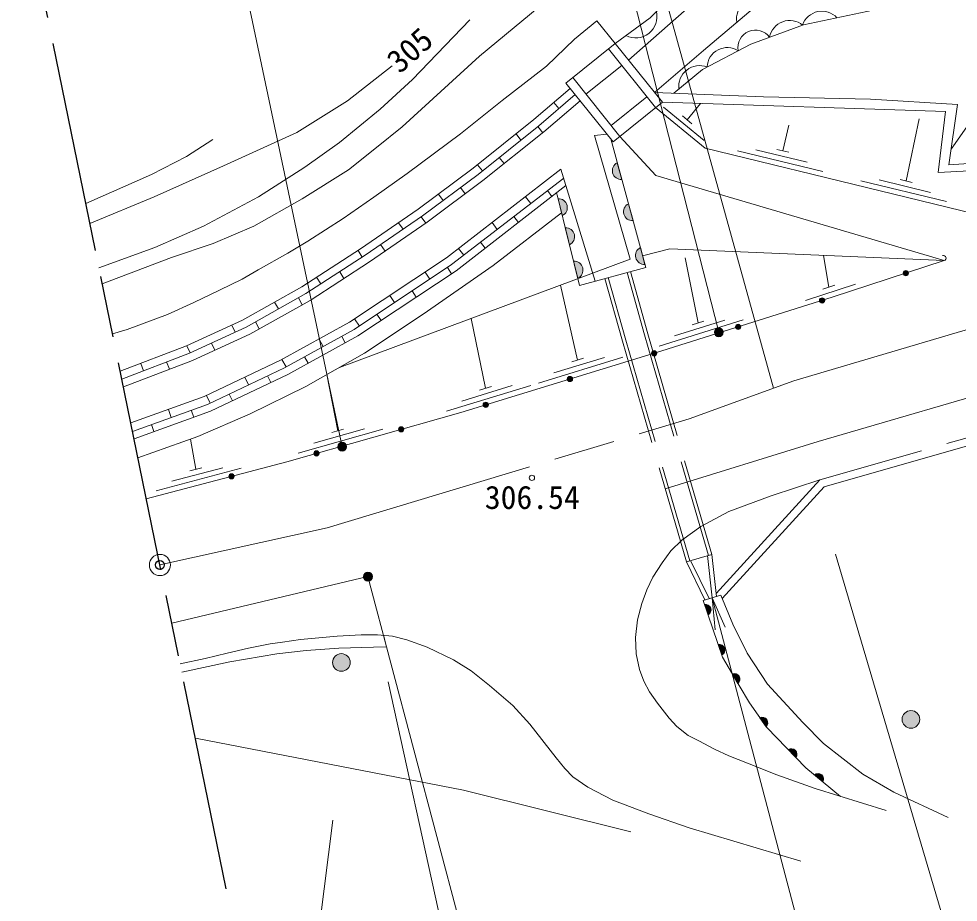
# Model space of a CAD drawing. Units: millimetres at full size, sheet at 1:1000; details may follow other scales. Extents: x 40000 to 680000, y 20000 to 380000.
# Drawn here: x 66817 to 120167, y 262287 to 312443 of the extents above; entities that cross this region are included whole.
import ezdxf
from ezdxf.enums import TextEntityAlignment as Align

# ---------------------------------------------------------------- set-up
doc = ezdxf.new("R2010")
doc.units = ezdxf.units.MM
doc.header["$LTSCALE"] = 1000
doc.header["$PDMODE"] = 32
doc.header["$PDSIZE"] = 500
doc.linetypes.add('CHAIN', pattern=[18.5, 12, -1.5, 3.5, -1.5])
doc.linetypes.add('DASHED', pattern=[7.5, 6, -1.5])
for name, color, linetype, lineweight in [('M-BGD', 7, 'Continuous', 13), ('M-BMK', 2, 'CHAIN', 13), ('M-BMK-SRVR', 3, 'Continuous', 13), ('M-STR-HTXT', 7, 'Continuous', 13)]:
    doc.layers.add(name, color=color, linetype=linetype, lineweight=lineweight)
doc.layers.add('M-OTRS', color=6, linetype='Continuous')
doc.styles.add('ＭＳ ゴシック', font='')
doc.styles.get('ＭＳ ゴシック').set_extended_font_data('MS Gothic')

# ---------------------------------------------------------------- blocks, each defined once
blk = doc.blocks.new('open_arrow')
at = {"color": 0, "linetype": 'Continuous', "lineweight": -2}
blk.add_lwpolyline([(7.5, 1.25), (0, 0), (7.5, -1.25)], dxfattribs=at)

msp = doc.modelspace()

# ---------------------------------------------------------------- hatches: boundary and pattern name
at = {"layer": 'M-BGD'}
for points in [[(100803, 304274, 0.82183), (101064, 303318)], [(97440, 302229, -0.82183), (97680, 301267)], [(101439, 301940, 0.82183), (101700, 300984)], [(97852, 300577, -0.82183), (98092, 299616)], [(102116, 299456, 0.82183), (102377, 298500)], [(98326, 298678, -0.82183), (98566, 297717)], [(117048, 297953, -0.41421), (117144, 298142, -0.41421), (117333, 298046, -1)], [(112293, 296407, -0.41421), (112391, 296596, -0.41421), (112579, 296498, -1)], [(107524, 294906, -0.41421), (107622, 295094, -0.41421), (107810, 294996, -1)], [(102753, 293409, -1), (103040, 293497, -0.41421), (102941, 293309, -0.41421)], [(97972, 291947, -1), (98259, 292034, -0.41421), (98159, 291847, -0.41421)], [(93190, 290485, -1), (93477, 290572, -0.41421), (93378, 290385, -0.41421)], [(88388, 289094, -1), (88676, 289176, -0.41421), (88573, 288991, -0.41421)], [(83578, 287729, -1), (83866, 287811, -0.41421), (83763, 287626, -0.41421)], [(78750, 286428, -1), (79040, 286504, -0.41421), (78933, 286321, -0.41421)], [(105965, 278603), (105762, 279195, -0.84072)], [(106744, 276324), (106541, 276916, -0.84072)], [(84638, 275898, -1), (85638, 275898, -0.41421), (85138, 275398, -0.41421)], [(107647, 274713), (107334, 275255, -0.84072)], [(116982, 272667, -1), (117982, 272667, -0.41421), (117482, 272167, -0.41421)], [(109260, 272244), (108902, 272757, -0.84072)], [(110951, 270501), (110513, 270949, -0.84072)], [(112487, 269120), (112004, 269519, -0.84072)]]:
    msp.add_hatch(color=256, dxfattribs=at).paths.add_polyline_path(points)
at = {"layer": 'M-STR-HTXT'}
for points in [[(106789, 294764, -1), (106349, 294525, -0.41421), (106449, 294864, -0.41421)], [(85400, 288267, -1), (84961, 288028, -0.41421), (85061, 288367, -0.41421)], [(86519, 280555, -1), (86774, 280985, -1)]]:
    msp.add_hatch(color=256, dxfattribs=at).paths.add_polyline_path(points)

# ---------------------------------------------------------------- linework, layer by layer
at = {"layer": 'M-BGD'}
for p, q in [((100692, 311044), (99653, 312335)), ((100692, 311044), (97887, 308787)), ((100692, 311044), (103374, 307711)), ((100302, 310731), (102985, 307398)), ((98277, 309101), (100959, 305768)), ((97887, 308787), (100570, 305454)), ((97195, 307690), (97487, 307350)), ((100570, 305454), (103374, 307711)), ((103422, 307427), (105742, 305526)), ((104772, 306709), (105535, 307640)), ((104502, 306930), (105043, 306487)), ((117212, 303237), (117950, 306768)), ((96289, 306326), (96569, 305977)), ((110199, 304945), (110555, 306403)), ((95054, 305909), (95334, 305560)), ((107628, 304954), (112486, 303771)), ((108671, 305009), (111586, 304299)), ((109859, 305028), (110539, 304863)), ((92870, 304158), (93149, 303809)), ((94104, 304574), (94384, 304225)), ((101064, 303318), (100803, 304274)), ((97609, 303902), (97893, 302970)), ((114641, 303246), (119499, 302062)), ((115684, 303300), (118599, 302590)), ((116872, 303320), (117553, 303154)), ((91906, 302867), (92173, 302508)), ((96839, 302690), (97098, 302355)), ((97893, 302970), (99550, 297545)), ((90644, 302484), (90912, 302126)), ((95591, 302342), (95889, 301956)), ((97440, 302229), (97680, 301267)), ((101700, 300984), (101439, 301940)), ((89673, 301207), (89926, 300838)), ((94940, 301222), (95200, 300887)), ((88383, 300863), (88637, 300495)), ((93693, 300873), (93991, 300488)), ((97852, 300577), (98092, 299616)), ((87365, 299621), (87618, 299252)), ((91794, 299405), (92092, 299020)), ((93042, 299754), (93301, 299418)), ((102377, 298500), (102116, 299456)), ((86083, 299289), (86326, 298913)), ((105390, 295177), (104654, 298876)), ((112821, 297203), (112517, 299008)), ((91155, 298321), (91390, 297968)), ((98326, 298678), (98566, 297717)), ((83733, 297767), (83976, 297391)), ((85041, 298081), (85284, 297706)), ((89886, 298063), (90156, 297657)), ((98555, 293066), (97583, 297320)), ((111488, 296452), (114340, 297384)), ((112488, 297094), (113154, 297311)), ((87887, 296734), (88157, 296328)), ((89156, 296992), (89391, 296639)), ((81348, 296357), (81567, 295967)), ((82699, 296601), (82918, 296211)), ((87158, 295664), (87393, 295310)), ((78912, 295053), (79099, 294647)), ((80257, 295232), (80475, 294842)), ((85889, 295405), (86159, 294999)), ((93320, 291466), (92511, 295430)), ((103186, 293854), (107955, 295356)), ((104049, 294441), (106911, 295342)), ((105056, 295072), (105724, 295282)), ((77767, 294034), (77954, 293628)), ((83868, 294262), (84102, 293835)), ((85154, 294412), (85358, 294041)), ((76368, 293883), (76555, 293477)), ((75214, 292961), (75374, 292543)), ((81764, 293106), (81999, 292679)), ((83051, 293257), (83255, 292885)), ((96339, 291761), (101121, 293223)), ((97208, 292341), (100077, 293218)), ((98220, 292964), (98889, 293168)), ((73747, 292880), (73907, 292462)), ((79648, 292093), (79857, 291653)), ((80941, 292169), (81123, 291786)), ((84928, 289048), (84319, 292239)), ((91105, 290161), (95887, 291623)), ((91974, 290740), (94843, 291617)), ((92986, 291363), (93655, 291568)), ((77480, 291063), (77689, 290623)), ((78773, 291138), (78955, 290755)), ((75312, 290266), (75477, 289808)), ((76606, 290215), (76750, 289816)), ((74348, 289402), (74492, 289003)), ((83567, 288350), (86453, 289169)), ((82687, 287788), (87497, 289153)), ((84591, 288952), (85265, 289143)), ((76875, 286865), (76563, 288575)), ((74610, 285649), (79446, 286921)), ((75501, 286193), (78402, 286956)), ((76537, 286776), (77214, 286954)), ((106412, 279820), (112307, 286268)), ((104729, 281615), (106170, 282033)), ((105926, 281962), (106188, 279571)), ((106170, 282033), (106432, 279641)), ((104729, 281615), (105786, 279454)), ((104973, 281686), (106030, 279525)), ((75508, 278125), (86647, 280770)), ((105684, 279425), (106687, 279715)), ((105762, 279195), (105965, 278603)), ((106541, 276916), (106744, 276324)), ((107334, 275255), (107647, 274713)), ((108902, 272757), (109260, 272244)), ((110513, 270949), (110951, 270501)), ((112004, 269519), (112487, 269120)), ((83463, 257573), (84653, 266937))]:
    msp.add_line(p, q, dxfattribs=at)
at = {"layer": 'M-BGD', "linetype": 'DASHED'}
for p, q in [((101055, 309796), (99029, 308166)), ((100458, 306391), (102483, 308021)), ((112307, 286268), (130585, 291483))]:
    msp.add_line(p, q, dxfattribs=at)
at = {"layer": 'M-BGD'}
for points in [[(102926, 308268), (105709, 310645), (109872, 314187), (113933, 317546), (116299, 319329)], [(100692, 311044), (102670, 312500), (108729, 318466)], [(71557, 297405), (75493, 298896), (77854, 299689), (80168, 300678), (82913, 302229), (85533, 303866), (87138, 305130), (88587, 306312), (92978, 310319), (97350, 313958), (98376, 314638), (99820, 315230), (100849, 315560), (101950, 315733), (103096, 315733), (104029, 315456), (105131, 314924)], [(101452, 310100), (106022, 314138), (106648, 315720)], [(104023, 308221), (105645, 309571), (108383, 311004), (111378, 312100), (116419, 313157), (122808, 314489), (125188, 313763)], [(125748, 313588), (119762, 305046)], [(71372, 298308), (74540, 299466), (77316, 300678), (80422, 302329), (83062, 304028), (85033, 305429), (87346, 307317), (89183, 308988), (92423, 312388)], [(99653, 312335), (98372, 311289), (96788, 309755), (94267, 307805), (91901, 305909), (88866, 303664), (86977, 302319), (85233, 301107), (83231, 299821), (82101, 299146), (80414, 298187), (79494, 297665), (78211, 297033), (76752, 296330), (75253, 295653), (72973, 294797), (72142, 294550)], [(70855, 300830), (74505, 302339), (78436, 304087), (82601, 305979), (85492, 307782), (88014, 309772)], [(72576, 292433), (76340, 293870), (79529, 295337), (82896, 297225), (86232, 299386), (89492, 301626), (92628, 303964), (96064, 306719), (98127, 308489)], [(72667, 291989), (76513, 293458), (79732, 294938), (83127, 296841), (86481, 299014), (89753, 301262), (92902, 303610), (96350, 306375), (98408, 308140)], [(102926, 308268), (109100, 308006), (115183, 307888), (120133, 307577), (119629, 304144), (126205, 304584)], [(72758, 291545), (76687, 293045), (79936, 294539), (83358, 296458), (86729, 298641), (90013, 300898), (93176, 303256), (96635, 306031), (98689, 307791)], [(102985, 307398), (105799, 305091), (125669, 300250)], [(126144, 304092), (119032, 303720), (119453, 307177), (103374, 307711)], [(100213, 305898), (99518, 305816), (101533, 298792), (85028, 292642)], [(100959, 305768), (102989, 303553), (119375, 298713), (103798, 299383), (102246, 298978)], [(70625, 301956), (74353, 303607), (76343, 304627), (77833, 305596)], [(100437, 305619), (102423, 298329), (98669, 297305), (97402, 302381), (97363, 302559)], [(73178, 289498), (77346, 290999), (81676, 293058), (85604, 295215), (91116, 298880), (97609, 303902)], [(73178, 289498), (77346, 290999), (81676, 293058), (85604, 295215), (91116, 298880), (97609, 303902)], [(73277, 289016), (77534, 290549), (81898, 292624), (85856, 294798), (91400, 298484), (97761, 303403)], [(73363, 288596), (77697, 290157), (82091, 292246), (86076, 294435), (91647, 298140), (97893, 302970)], [(73583, 287521), (76980, 288723), (79958, 290010), (83126, 291561), (86451, 293450), (89784, 295678), (93758, 298438), (97641, 301422)], [(103528, 285764), (112206, 288438), (124164, 291922), (133925, 294707), (141687, 296547), (146608, 297840), (151629, 298783)], [(74060, 285194), (82043, 287294), (91914, 290094), (103344, 293589), (113007, 296632), (119375, 298713)], [(106761, 279535), (112553, 285870), (130696, 291047)], [(116079, 267501), (112044, 268739), (109874, 269514), (108193, 270178), (107138, 270593), (106321, 270985), (105435, 271449), (104836, 271758), (104195, 272269), (103750, 272727), (103083, 273585), (102632, 274229), (102316, 274837), (102074, 275494), (101883, 276386), (101839, 277322), (101948, 278326), (102202, 279237), (102484, 280026), (102817, 280732), (103362, 281555), (103849, 282230), (104478, 282835), (105543, 283627), (107139, 284468), (109552, 285360), (112307, 286268)], [(119602, 267088), (116512, 268536), (114741, 269561), (112512, 271290), (111340, 272491), (109338, 274658), (108190, 276418), (107359, 278064), (106687, 279715)], [(105684, 279425), (106783, 276208), (107723, 274582), (108307, 273610), (109290, 272201), (111522, 269917), (113484, 268297)], [(75983, 275812), (77410, 276120), (78658, 276418), (79854, 276703), (81091, 276953), (81785, 277043), (82811, 277207), (84890, 277388), (86270, 277468), (87197, 277468), (88039, 277400), (88863, 277191), (90011, 276769), (91513, 276042), (92501, 275414), (93555, 274599), (94882, 273455), (95845, 272404), (97337, 270477), (97830, 269874), (98290, 269406), (99127, 268822), (100548, 268088), (102592, 267295), (104885, 266506), (111230, 264618)], [(76079, 275342), (78796, 275943), (81478, 276383), (83128, 276583), (84983, 276707), (86956, 276769), (87702, 276786), (87528, 277442)], [(76847, 271594), (92072, 268644), (101569, 266286)]]:
    msp.add_lwpolyline(points, dxfattribs=at)
at = {"layer": 'M-BGD', "linetype": 'DASHED'}
for points in [[(100104, 297697), (101101, 294145), (104729, 281615)], [(100297, 297749), (101294, 294199), (104921, 281671)], [(101359, 298038), (102352, 294501), (105978, 281977)], [(101552, 298091), (102544, 294556), (106170, 282033)]]:
    msp.add_lwpolyline(points, dxfattribs=at)
at = {"layer": 'M-BGD'}
for centre, radius in [((117191, 298000), 150), ((112436, 296453), 150), ((107667, 294951), 150), ((102897, 293453), 150), ((98115, 291991), 150), ((93334, 290528), 150), ((88532, 289135), 150), ((83722, 287770), 150), ((78895, 286466), 150), ((95957, 286383), 150), ((85138, 275898), 500), ((117482, 272667), 500)]:
    msp.add_circle(centre, radius, dxfattribs=at)
for centre, radius, start, end in [((108740, 312450), 1160, 70.8749, 189.9046), ((101845, 312571), 1217, 243.0194, 13.4023), ((112428, 311729), 1151, 42.0259, 162.0419), ((110597, 311187), 1160, 50.5929, 169.6225), ((108654, 310809), 994, 36.2473, 190.1406), ((107063, 309649), 1160, 58.0987, 177.1283), ((105481, 308600), 1186, 69.0701, 186.9838), ((101028, 303822), 505, 116.4128, 274.071), ((97465, 301724), 505, 295.1905, 92.8487), ((101664, 301487), 505, 116.4128, 274.071), ((97877, 300073), 505, 295.1905, 92.8487), ((102341, 299004), 505, 116.4128, 274.071), ((119328, 298856), 150, 288.0981, 108.0981), ((98351, 298174), 505, 295.1905, 92.8487), ((105812, 278882), 318, 298.7624, 98.9801), ((106591, 276602), 318, 298.7624, 98.9801), ((107444, 274957), 318, 309.9124, 110.1301), ((109037, 272469), 318, 314.8029, 115.0206), ((110693, 270687), 318, 324.2269, 124.4447), ((112211, 269278), 318, 330.3493, 130.567)]:
    msp.add_arc(centre, radius, start, end, dxfattribs=at)
at = {"layer": 'M-BMK', "lineweight": 25}
msp.add_line((82314, 244917), (66817, 320538), dxfattribs=at)
at = {"layer": 'M-BMK'}
msp.add_lwpolyline([(74831, 281433), (84328, 283545), (104885, 289740), (110835, 291884), (120103, 294628), (127254, 296756), (135460, 298931), (142194, 300452), (148234, 301817), (154869, 303084), (159273, 303753), (162842, 304178), (165725, 304378), (168274, 304389), (171003, 304289), (174907, 303922), (178643, 303442), (187376, 302101), (217088, 297225), (228827, 295764), (276786, 290553)], dxfattribs=at)
at = {"layer": 'M-BMK-SRVR'}
msp.add_circle((74831, 281433), 600, dxfattribs=at)
at = {"layer": 'M-OTRS'}
msp.add_point((74831, 281433), dxfattribs=at)
at = {"layer": 'M-STR-HTXT'}
for p, q in [((106569, 294644), (98233, 327313)), ((109671, 291464), (101546, 320862)), ((85181, 288148), (78607, 319357)), ((121131, 255254), (113192, 282039)), ((86647, 280770), (92018, 260489)), ((93697, 247934), (87789, 274803))]:
    msp.add_line(p, q, dxfattribs=at)
msp.add_lwpolyline([(106186, 279570), (117316, 237338), (142716, 237338)], dxfattribs=at)
for centre in [(106569, 294644), (85181, 288148), (86647, 280770)]:
    msp.add_circle(centre, 250, dxfattribs=at)

# ---------------------------------------------------------------- block references
at = {"layer": 'M-STR-HTXT', "xscale": 240, "yscale": 240, "rotation": 284.8}
msp.add_blockref('open_arrow', (106186, 279570), dxfattribs=at)

# ---------------------------------------------------------------- texts
at = {"layer": 'M-BGD', "style": 'ＭＳ ゴシック'}
msp.add_text('305', height=1320, rotation=41.715, dxfattribs=at).set_placement((88014, 309772), align=Align.MIDDLE_LEFT)
msp.add_text('306.54', height=1320, dxfattribs=at).set_placement((95978, 285933), align=Align.TOP_CENTER)

doc.saveas('drawing.dxf')
